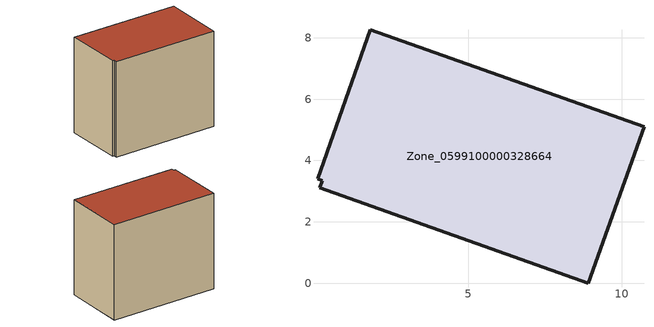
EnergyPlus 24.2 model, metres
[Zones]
Zone_0599100000328664
 floor ground (C_G): 0.08,3.4 1.81,8.26 10.73,5.1 8.92,0 0.16,3.11 0.24,3.34 z0.43
 wall outside (C_F): 10.73,5.1 1.81,8.26 0.08,3.4 0.24,3.34 0.16,3.11 8.92,0 10.73,5.1 z0.43:8.66
 roof outside (C_R): 1.81,8.26 0.08,3.4 0.24,3.34 0.16,3.11 8.92,0 10.73,5.1 z8.66
[BUILDING]
Pand.0599100000328664: North Axis=0; Terrain=City; Loads Convergence Tolerance Value=0.04; Temperature Convergence Tolerance Value=0.4; Solar Distribution=FullExterior; Maximum Number of Warmup Days=25; Minimum Number of Warmup Days=1
[Site:Location]
Rotterdam.The.Hague.AP_ZH_NLD Design_Conditions: Latitude=51.96; Longitude=4.45; Time Zone=1; Elevation=-4.5
[SITE:GROUNDTEMPERATURE:BUILDINGSURFACE]
18, 18, 18, 18, 18, 18, 18, 18, 18, 18, 18, 18
[MATERIAL] Thermal Absorptance=0.9; Solar Absorptance=0.7; Visible Absorptance=0.7
Name | Roughness | Thickness | Conductivity | Density | Specific Heat
G.TI.1975-1991 | MediumSmooth | 0.15 | 0.288461 | 540 | 1210
F.TI.1975-1991 | Rough | 0.3 | 0.230769 | 1920 | 840
R.TI.1975-1991 | MediumRough | 0.2 | 0.153846 | 1500 | 1000
[CONSTRUCTION]
C_G: G.TI.1975-1991
C_F: F.TI.1975-1991
C_R: R.TI.1975-1991
[ZONE]
Zone_0599100000328664: Type=1; Multiplier=1; Ceiling Height=Autocalculate; Volume=Autocalculate; Floor Area=autocalculate; Part of Total Floor Area=Yes
[ZONEINFILTRATION:DESIGNFLOWRATE]
Infil_Zone_0599100000328664: Zone or ZoneList or Space or SpaceList=Zone_0599100000328664; Schedule=AlwaysOn; Design Flow Rate Calculation Method=Flow/Area; Flow Rate per Floor Area=0.003; Constant Term Coefficient=1; Temperature Term Coefficient=0; Velocity Term Coefficient=0; Velocity Squared Term Coefficient=0
[HVACTEMPLATE:ZONE:IDEALLOADSAIRSYSTEM]
Zone_0599100000328664: Maximum Heating Supply Air Temperature=50; Minimum Cooling Supply Air Temperature=13; Maximum Heating Supply Air Humidity Ratio=0.0156; Minimum Cooling Supply Air Humidity Ratio=0.0077; Heating Limit=NoLimit; Cooling Limit=NoLimit; Dehumidification Control Type=ConstantSensibleHeatRatio; Cooling Sensible Heat Ratio=0.7; Dehumidification Setpoint=60; Humidification Control Type=None; Humidification Setpoint=30; Outdoor Air Method=None; Outdoor Air Flow Rate per Person=0.00944; Outdoor Air Flow Rate per Zone Floor Area=0; Outdoor Air Flow Rate per Zone=0; Demand Controlled Ventilation Type=None; Outdoor Air Economizer Type=NoEconomizer; Heat Recovery Type=None; Sensible Heat Recovery Effectiveness=0.7; Latent Heat Recovery Effectiveness=0.65
[ZONECONTROL:THERMOSTAT]
ThermostatControl_Zone_0599100000328664: Zone or ZoneList=Zone_0599100000328664; Control Type Schedule=DualSetpointControlType; Control 1=Thermostat_Zone_0599100000328664; Temperature Difference Between Cutout And Setpoint=0
[THERMOSTATSETPOINT:DUALSETPOINT]
Thermostat_Zone_0599100000328664: Heating Setpoint Temperature Schedule=HeatingSetpoint_Zone_0599100000328664; Cooling Setpoint Temperature Schedule=CoolingSetpoint_Zone_0599100000328664
[SCHEDULE:COMPACT]
HeatingSetpoint_Zone_0599100000328664: Through: 12/31, For: AllDays, Until: 24:00, 21
CoolingSetpoint_Zone_0599100000328664: Through: 12/31, For: AllDays, Until: 24:00, 24
DualSetpointControlType: Through: 12/31, For: AllDays, Until: 24:00, 4
AlwaysOn: Through: 12/31, For: AllDays, Until: 24:00, 1
